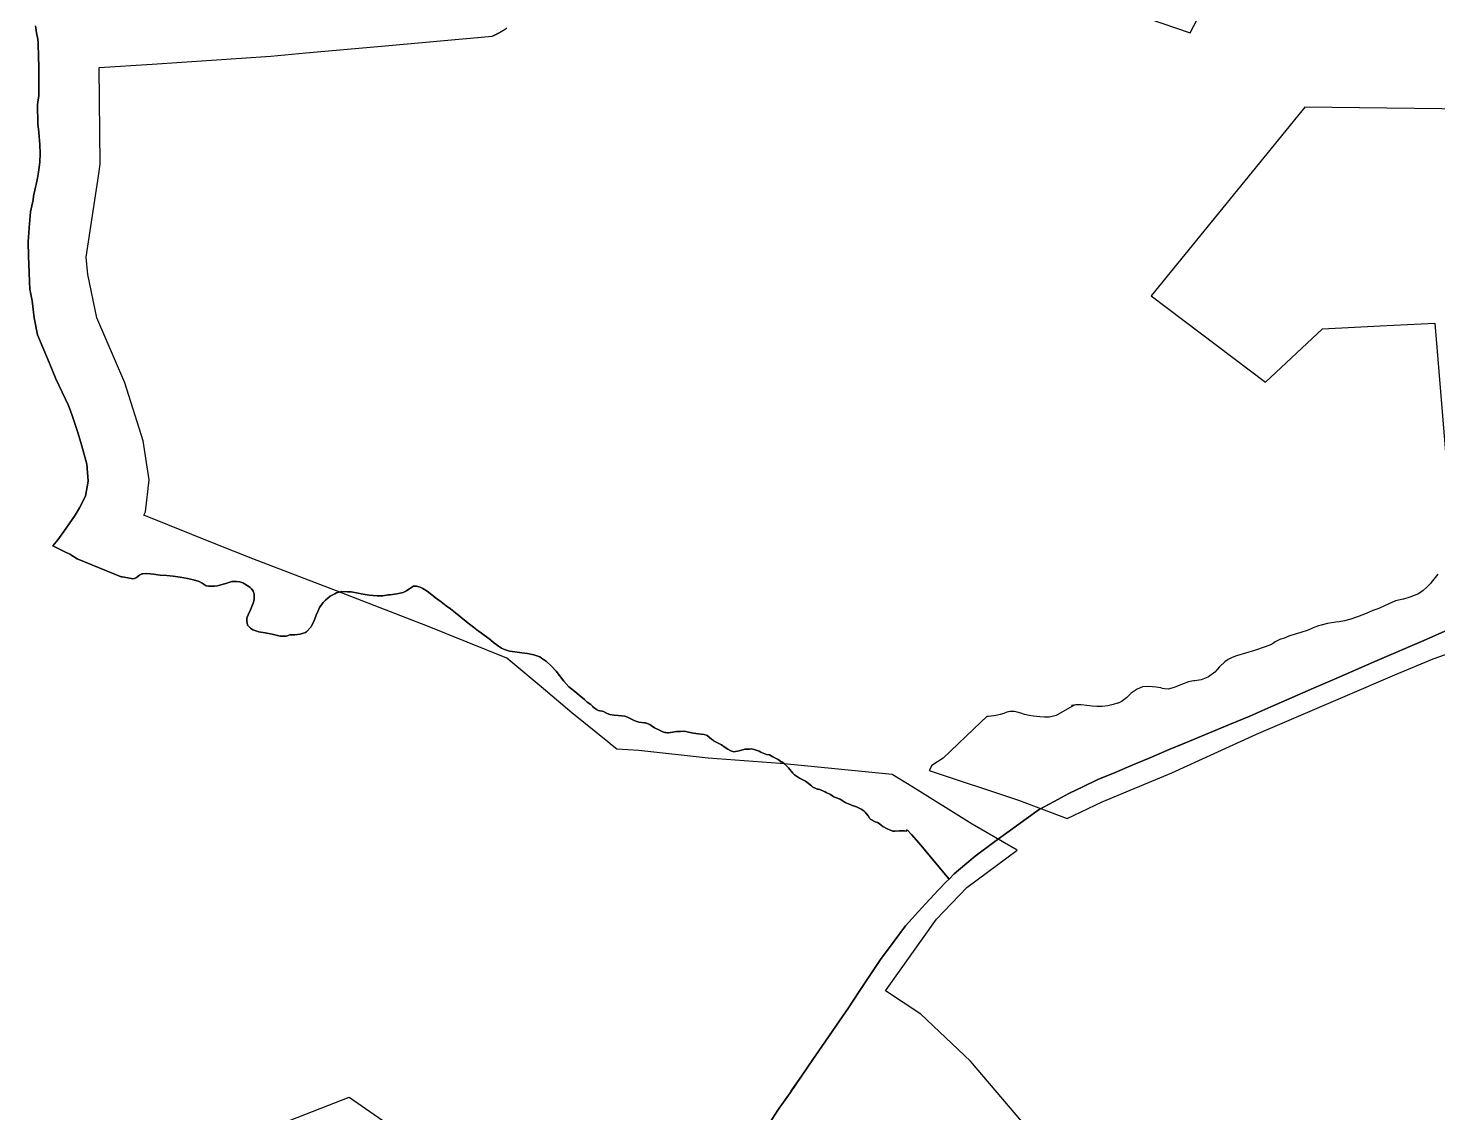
# Model space of a CAD drawing. Header units: inches. Extents: x 11258954 to 11313122, y 3645444 to 3695200.
# Drawn here: x 11284769 to 11287435, y 3671329 to 3673380 of the extents above; entities that cross this region are included whole.
import ezdxf

# ---------------------------------------------------------------- set-up
doc = ezdxf.new("R2010")
doc.units = ezdxf.units.IN
doc.header["$MEASUREMENT"] = 0
for name, color, linetype in [('EnterpriseZone', 103, 'Continuous'), ('VotingPrecinct', 233, 'Continuous'), ('Ward', 133, 'Continuous')]:
    doc.layers.add(name, color=color, linetype=linetype)

msp = doc.modelspace()

# ---------------------------------------------------------------- linework, layer by layer
at = {"layer": 'EnterpriseZone'}
for points in [[(11286548.966, 3673514.676, 0), (11286966.555, 3673371.119, 0), (11287117.366, 3673660.102, 0)], [(11286648, 3671313, 0), (11286551, 3671426.75, 0), (11286457, 3671515.75, 0), (11286390, 3671559.5, 0), (11286487, 3671695.25, 0), (11286544, 3671755, 0), (11286639, 3671825.5, 0), (11286554.144, 3671875.1895, 0), (11286440, 3671946, 0), (11286403, 3671969, 0), (11286205, 3671988.25, 0), (11286193, 3671989.5, 0), (11286191, 3671989.5, 0), (11286055, 3672000, 0), (11285924, 3672014.25, 0), (11285882, 3672016.75, 0), (11285873.5, 3672023.625, 0), (11285865, 3672030.5, 0), (11285797, 3672085.5, 0), (11285738.799, 3672134.4735, 0), (11285689.0185, 3672176.3625, 0), (11285674, 3672189, 0), (11285524, 3672249.5, 0), (11285373, 3672307.75, 0), (11285350, 3672316.75, 0), (11285194, 3672376.75, 0), (11285124.0525, 3672404.6145, 0), (11284987.4545, 3672459.0305, 0), (11284987.5, 3672459.125, 0), (11284990.531, 3672465.4375, 0), (11284997.9375, 3672526.3125, 0), (11284986.656, 3672599.5625, 0), (11284951.8125, 3672709.75, 0), (11284932.3385, 3672754.883, 0), (11284898.875, 3672832.4375, 0), (11284882, 3672914.3125, 0), (11284878.75, 3672947.4375, 0), (11284902.257, 3673104.505, 0), (11284905.0625, 3673123.25, 0), (11284903.4065, 3673305.5625, 0), (11284903.405, 3673305.6815, 0), (11285003.4855, 3673312.4085, 0), (11285228, 3673327.5, 0), (11285293.851, 3673333.4325, 0), (11285437.322, 3673346.3585, 0), (11285646.644, 3673365.2165, 0), (11285647.237, 3673365.4785, 0), (11285647.8295, 3673365.7425, 0), (11285648.4205, 3673366.009, 0), (11285649.011, 3673366.2775, 0), (11285649.6, 3673366.5485, 0), (11285650.1885, 3673366.8215, 0), (11285650.7755, 3673367.097, 0), (11285651.3615, 3673367.3745, 0), (11285651.9465, 3673367.6545, 0), (11285652.5305, 3673367.9365, 0), (11285653.113, 3673368.221, 0), (11285653.695, 3673368.5075, 0), (11285654.2755, 3673368.796, 0), (11285654.8555, 3673369.087, 0), (11285655.4335, 3673369.38, 0), (11285656.011, 3673369.6755, 0), (11285656.587, 3673369.973, 0), (11285657.162, 3673370.2725, 0), (11285657.736, 3673370.5745, 0), (11285658.3085, 3673370.8785, 0), (11285658.8805, 3673371.185, 0), (11285659.451, 3673371.4935, 0), (11285660.02, 3673371.804, 0), (11285660.588, 3673372.117, 0), (11285661.155, 3673372.432, 0), (11285661.7205, 3673372.749, 0), (11285662.285, 3673373.0685, 0), (11285662.848, 3673373.39, 0), (11285663.41, 3673373.7135, 0), (11285663.971, 3673374.039, 0), (11285664.53, 3673374.367, 0), (11285665.0885, 3673374.697, 0), (11285665.6455, 3673375.0295, 0), (11285666.201, 3673375.3635, 0), (11285666.7555, 3673375.7, 0), (11285667.3085, 3673376.038, 0), (11285667.8605, 3673376.379, 0), (11285668.411, 3673376.7215, 0), (11285668.9605, 3673377.0665, 0), (11285669.508, 3673377.413, 0), (11285670.055, 3673377.762, 0), (11285670.6, 3673378.1135, 0), (11285671.1435, 3673378.4665, 0), (11285671.6865, 3673378.8215, 0), (11285672.2275, 3673379.179, 0), (11285672.7675, 3673379.538, 0), (11285673.306, 3673379.8995, 0), (11285673.843, 3673380.263, 0)], [(11287546, 3673226.5, 0), (11287183.4485, 3673230.615, 0), (11286892.6415, 3672874.2305, 0), (11287109, 3672710.5, 0), (11287217, 3672811.75, 0), (11287325.571, 3672817.127, 0), (11287429, 3672822.25, 0), (11287465.9615, 3672380.718, 0)], [(11287435, 3672348, 0), (11287422, 3672332, 0), (11287421, 3672330, 0), (11287414, 3672323.25, 0), (11287407, 3672316.75, 0), (11287398, 3672310.5, 0), (11287382, 3672304.5, 0), (11287370, 3672300.25, 0), (11287369, 3672300.25, 0), (11287355, 3672297, 0), (11287348, 3672294.25, 0), (11287341, 3672291, 0), (11287334, 3672287.75, 0), (11287323, 3672283, 0), (11287312, 3672278.75, 0), (11287299, 3672273.5, 0), (11287283, 3672267.25, 0), (11287279, 3672265.5, 0), (11287270, 3672262.5, 0), (11287258, 3672259.25, 0), (11287248, 3672257.75, 0), (11287242, 3672257, 0), (11287226, 3672254.5, 0), (11287214, 3672251.5, 0), (11287209, 3672250, 0), (11287202, 3672247.25, 0), (11287199, 3672246.25, 0), (11287195, 3672244.5, 0), (11287188, 3672241.25, 0), (11287176, 3672237.5, 0), (11287165, 3672234.5, 0), (11287155, 3672231.25, 0), (11287150, 3672229.25, 0), (11287146, 3672227, 0), (11287144, 3672226.5, 0), (11287136, 3672224.25, 0), (11287127, 3672219.75, 0), (11287122, 3672216.25, 0), (11287120, 3672215, 0), (11287108, 3672210.25, 0), (11287088, 3672203.5, 0), (11287071, 3672198.5, 0), (11287054, 3672193, 0), (11287046, 3672190, 0), (11287038, 3672186.25, 0), (11287032, 3672182, 0), (11287022, 3672172.75, 0), (11287013, 3672162.5, 0), (11287001, 3672153.5, 0), (11287000, 3672153, 0), (11286987, 3672147.75, 0), (11286975, 3672146, 0), (11286973, 3672145.75, 0), (11286963, 3672144, 0), (11286950, 3672139, 0), (11286936, 3672133.25, 0), (11286925, 3672130.25, 0), (11286918, 3672131, 0), (11286914, 3672131.75, 0), (11286911, 3672132.5, 0), (11286902, 3672134, 0), (11286888, 3672135.5, 0), (11286876, 3672134.5, 0), (11286866, 3672130.25, 0), (11286855, 3672122.5, 0), (11286846, 3672113.75, 0), (11286836, 3672106.5, 0), (11286830, 3672104, 0), (11286829, 3672103.5, 0), (11286821, 3672101.25, 0), (11286811, 3672099, 0), (11286800, 3672097.5, 0), (11286790, 3672097.5, 0), (11286781, 3672098.25, 0), (11286771, 3672099.5, 0), (11286760, 3672100.5, 0), (11286750, 3672100.75, 0), (11286742, 3672099.5, 0), (11286747, 3672100.25, 0), (11286713, 3672080.75, 0), (11286708, 3672079, 0), (11286700, 3672077, 0), (11286691, 3672077, 0), (11286682, 3672077.75, 0), (11286676, 3672078.25, 0), (11286670, 3672079, 0), (11286662, 3672080.25, 0), (11286653, 3672082.5, 0), (11286646, 3672085, 0), (11286639, 3672087, 0), (11286634, 3672087.75, 0), (11286630, 3672088, 0), (11286626, 3672088, 0), (11286620, 3672086.5, 0), (11286614, 3672084.5, 0), (11286607, 3672082.25, 0), (11286602, 3672081.25, 0), (11286595, 3672079.75, 0), (11286585, 3672078.75, 0), (11286582, 3672078.75, 0), (11286570.269, 3672067.6195, 0), (11286499, 3672000, 0), (11286477.955, 3671985.7665, 0), (11286473, 3671976.5, 0), (11286642, 3671920.25, 0), (11286734, 3671885.5, 0), (11286800.25, 3671917.4375, 0), (11286931.625, 3671971.9375, 0), (11287092.125, 3672045.0625, 0), (11287259.803, 3672117.1195, 0), (11287353.5085, 3672157.485, 0), (11287426, 3672187.5, 0), (11287485, 3672208.5, 0)], [(11285084.166, 3671244.876, 0), (11285376.1175, 3671358.4095, 0), (11285692.0805, 3671139.5815, 0)]]:
    msp.add_polyline3d(points, dxfattribs=at)
at = {"layer": 'VotingPrecinct'}
for points in [[(11284782.7, 3673384.625, 0), (11284784.9, 3673371.1, 0), (11284786.85, 3673359.65, 0), (11284788.025, 3673352.175, 0), (11284788.5, 3673324.45, 0), (11284789.025, 3673308.975, 0), (11284789.25, 3673295.85, 0), (11284789.125, 3673282.05, 0), (11284788.9915, 3673253.1015, 0), (11284786.7, 3673235.7555, 0), (11284787.325, 3673199, 0), (11284788.825, 3673183.7, 0), (11284791.075, 3673159.8, 0), (11284791.775, 3673143.275, 0), (11284791.05, 3673126.875, 0), (11284788.55, 3673108.1, 0), (11284786.275, 3673096.625, 0), (11284784.121, 3673084.322, 0), (11284782.875, 3673079.25, 0), (11284779.25, 3673062.625, 0), (11284778.35, 3673055.675, 0), (11284773.225, 3673033.15, 0), (11284770.675, 3673002.375, 0), (11284768.912, 3672976.409, 0), (11284769.35, 3672949.2, 0), (11284770.8, 3672918.2, 0), (11284771.45, 3672900.625, 0), (11284772.15, 3672886.375, 0), (11284776.2, 3672864.375, 0), (11284779.918, 3672832.735, 0), (11284786.6, 3672800.4, 0), (11284808.5, 3672747.725, 0), (11284821.45, 3672716.775, 0), (11284845.325, 3672666.925, 0), (11284852.025, 3672647.75, 0), (11284862.15, 3672617.65, 0), (11284868.4, 3672596.95, 0), (11284874.2, 3672576.525, 0), (11284879.925, 3672555.45, 0), (11284882.525, 3672523.35, 0), (11284877, 3672495.45, 0), (11284866.1055, 3672473.3695, 0), (11284858.0105, 3672459.1105, 0), (11284836.6035, 3672428.562, 0), (11284825.207, 3672412.7955, 0), (11284815.354, 3672401.2315, 0), (11284838.228, 3672389.891, 0), (11284847.365, 3672385.361, 0), (11284861.692, 3672376.759, 0), (11284944.897, 3672342.853, 0), (11284946.869, 3672342.491, 0), (11284957.3565, 3672340.771, 0), (11284966.675, 3672338.875, 0), (11284969.65, 3672339.225, 0), (11284973.975, 3672341.1, 0), (11284979.425, 3672345.925, 0), (11284984.025, 3672348.075, 0), (11284985.6, 3672348.525, 0), (11284993.075, 3672348.9, 0), (11285000, 3672348.425, 0), (11285005.725, 3672347.975, 0), (11285018.475, 3672346.025, 0), (11285030.875, 3672345.175, 0), (11285043.225, 3672343.8, 0), (11285056.5, 3672342.075, 0), (11285070.225, 3672339.725, 0), (11285081.75, 3672336.85, 0), (11285092, 3672333.725, 0), (11285097.8, 3672330.625, 0), (11285103.5, 3672326.625, 0), (11285105.525, 3672325.725, 0), (11285110.05, 3672324.8, 0), (11285121.325, 3672324.825, 0), (11285126.7, 3672325.4, 0), (11285137.675, 3672328.7, 0), (11285142.525, 3672330.025, 0), (11285153.875, 3672333.7, 0), (11285162.65, 3672334.025, 0), (11285169.3, 3672333, 0), (11285174.75, 3672331.1, 0), (11285185.875, 3672324.3, 0), (11285189, 3672322.475, 0), (11285191.325, 3672320.075, 0), (11285194.35, 3672315.5, 0), (11285196.275, 3672310.4, 0), (11285196.2, 3672299.325, 0), (11285194.425, 3672292.975, 0), (11285189.275, 3672280.375, 0), (11285184.925, 3672270.975, 0), (11285182.525, 3672264.275, 0), (11285182.5, 3672259.25, 0), (11285183.725, 3672251.475, 0), (11285189.05, 3672245.35, 0), (11285193.625, 3672242.4, 0), (11285205.125, 3672238.775, 0), (11285217.3, 3672236.55, 0), (11285230.475, 3672234.025, 0), (11285242.725, 3672231.2, 0), (11285245.65, 3672230.675, 0), (11285257.7, 3672230.6, 0), (11285263.6, 3672232.975, 0), (11285273.375, 3672233.2, 0), (11285283.05, 3672234.05, 0), (11285293.4, 3672237.525, 0), (11285295.15, 3672238.725, 0), (11285303.725, 3672247.6, 0), (11285304.875, 3672250.175, 0), (11285309, 3672258.425, 0), (11285313.625, 3672270.3, 0), (11285317.475, 3672278.5, 0), (11285319.775, 3672284.45, 0), (11285324.95, 3672291.85, 0), (11285326.775, 3672294.4, 0), (11285331.225, 3672298.4, 0), (11285340.1, 3672305.825, 0), (11285349.1, 3672310.8, 0), (11285352.075, 3672312.1, 0), (11285362.125, 3672315, 0), (11285372.55, 3672314.45, 0), (11285379.675, 3672314.475, 0), (11285393.225, 3672312, 0), (11285398.75, 3672310.8, 0), (11285413.625, 3672308.275, 0), (11285429.15, 3672306.625, 0), (11285439.675, 3672306.7, 0), (11285449.775, 3672308.375, 0), (11285453.35, 3672308.475, 0), (11285466.275, 3672310.275, 0), (11285477.75, 3672312.9, 0), (11285484.625, 3672315.925, 0), (11285492.25, 3672321.775, 0), (11285497.4, 3672325, 0), (11285503.2, 3672325.175, 0), (11285510.425, 3672322.825, 0), (11285515.4, 3672320.675, 0), (11285523.25, 3672315.775, 0), (11285532.025, 3672308.475, 0), (11285541.3, 3672302, 0), (11285550.075, 3672295.55, 0), (11285559.325, 3672288.075, 0), (11285567.83, 3672282.1135, 0), (11285576.8, 3672274.6, 0), (11285597.275, 3672258.05, 0), (11285601.15, 3672255.175, 0), (11285610.9, 3672247.5, 0), (11285620.5, 3672240.2, 0), (11285623.825, 3672238.2, 0), (11285631.525, 3672232.35, 0), (11285639.85, 3672225.75, 0), (11285644, 3672222.775, 0), (11285648.65, 3672218.7, 0), (11285653.25, 3672215.35, 0), (11285658.05, 3672211.425, 0), (11285663.9, 3672208.05, 0), (11285670, 3672204.95, 0), (11285678.85, 3672202.325, 0), (11285689.175, 3672200.6, 0), (11285702.55, 3672199.15, 0), (11285713.4805, 3672197.781, 0), (11285725.325, 3672195.05, 0), (11285736.25, 3672191.5, 0), (11285739.8, 3672189.05, 0), (11285749.175, 3672182.6, 0), (11285758.5, 3672174, 0), (11285767.325, 3672164.25, 0), (11285773.8, 3672156.175, 0), (11285782.2, 3672145.225, 0), (11285791.375, 3672134.95, 0), (11285802.45, 3672126.025, 0), (11285810.975, 3672118.95, 0), (11285821.025, 3672110.45, 0), (11285826.25, 3672105.625, 0), (11285833.15, 3672101.175, 0), (11285835.9, 3672097.9, 0), (11285836.775, 3672096.7, 0), (11285843.9, 3672091.95, 0), (11285847.325, 3672089.95, 0), (11285850.025, 3672089.275, 0), (11285854.15, 3672088.55, 0), (11285857.175, 3672088, 0), (11285861.3, 3672085.65, 0), (11285863.975, 3672084.05, 0), (11285868.9, 3672082.2, 0), (11285877.275, 3672080.775, 0), (11285884.575, 3672080.45, 0), (11285897.05, 3672078.975, 0), (11285902.425, 3672077.475, 0), (11285910.15, 3672073.35, 0), (11285914.9, 3672071.15, 0), (11285917.9, 3672069.7, 0), (11285924, 3672067.575, 0), (11285934.4, 3672066.7, 0), (11285936.3, 3672066.375, 0), (11285944.325, 3672063.275, 0), (11285947.3, 3672061.375, 0), (11285953.675, 3672056.875, 0), (11285962.75, 3672052.475, 0), (11285965.5355, 3672051.521, 0), (11285967.85, 3672050.3, 0), (11285969.425, 3672049.725, 0), (11285973, 3672048.2, 0), (11285974.775, 3672048.175, 0), (11285977.75, 3672047.675, 0), (11285979.975, 3672047.675, 0), (11285983.6, 3672048.25, 0), (11285994.875, 3672050.025, 0), (11286002.375, 3672050.325, 0), (11286008.3, 3672051.1, 0), (11286012.7, 3672050.125, 0), (11286017.9, 3672048.925, 0), (11286026.9, 3672047.15, 0), (11286035.7, 3672045.775, 0), (11286047.225, 3672044.475, 0), (11286050.025, 3672044, 0), (11286053.225, 3672042.5, 0), (11286061.2, 3672035.4, 0), (11286064.675, 3672033.025, 0), (11286066.15, 3672032.05, 0), (11286076.55, 3672026.825, 0), (11286080.075, 3672024.675, 0), (11286087.275, 3672020.175, 0), (11286091.925, 3672017.075, 0), (11286097.475, 3672013.625, 0), (11286101.5595, 3672012.533, 0), (11286103.6, 3672011.875, 0), (11286113.45, 3672013.35, 0), (11286122.175, 3672016.15, 0), (11286124, 3672016.475, 0), (11286133.175, 3672017.05, 0), (11286136.225, 3672017.575, 0), (11286141.9, 3672016.45, 0), (11286151.425, 3672012.875, 0), (11286154.25, 3672011.1, 0), (11286155.925, 3672010.625, 0), (11286165.075, 3672007, 0), (11286170.825, 3672005.75, 0), (11286177.025, 3672002.35, 0), (11286180.925, 3672000.275, 0), (11286187.25, 3671997.075, 0), (11286192.075, 3671993.75, 0), (11286193.925, 3671992.775, 0), (11286199.1, 3671989.2, 0), (11286206.75, 3671981.4, 0), (11286215.275, 3671971.5, 0), (11286218.05, 3671968.425, 0), (11286227.4, 3671962.225, 0), (11286228.9, 3671961.275, 0), (11286238.9, 3671956.1, 0), (11286241.25, 3671954.5, 0), (11286250.325, 3671947.6, 0), (11286252.65, 3671945.125, 0), (11286257.475, 3671942.8, 0), (11286260.925, 3671941.45, 0), (11286263.15, 3671941.3, 0), (11286265.75, 3671940.6, 0), (11286274.375, 3671936.775, 0), (11286276.1, 3671936.075, 0), (11286277.825, 3671934.975, 0), (11286286.4, 3671930.95, 0), (11286290.725, 3671927.85, 0), (11286292.425, 3671926.85, 0), (11286295.925, 3671925.625, 0), (11286304.75, 3671922, 0), (11286313.975, 3671916.025, 0), (11286324.475, 3671911.425, 0), (11286325.95, 3671910.6, 0), (11286335.575, 3671907.775, 0), (11286344.05, 3671903.2, 0), (11286349.025, 3671900.3, 0), (11286352.05, 3671897.75, 0), (11286357.175, 3671890.6, 0), (11286359.9, 3671886.425, 0), (11286362.325, 3671884.05, 0), (11286370.475, 3671879.35, 0), (11286374.925, 3671877.975, 0), (11286378.4, 3671876.175, 0), (11286382.225, 3671873.275, 0), (11286385.5, 3671870.425, 0), (11286393.225, 3671866.325, 0), (11286404.3, 3671861.7, 0), (11286407.9, 3671861.475, 0), (11286416.85, 3671862.325, 0), (11286423.5585, 3671862.5265, 0), (11286425.975, 3671862.125, 0), (11286429.25, 3671861.6, 0), (11286431.4815, 3671863.9605, 0), (11286439.156, 3671855.483, 0), (11286453.58, 3671839.55, 0), (11286510.485, 3671771.2475, 0), (11286505.0005, 3671765.6255, 0), (11286489.9995, 3671750.2505, 0), (11286458.9995, 3671716.625, 0), (11286427.9995, 3671683, 0), (11286404.4995, 3671651.1255, 0), (11286380.9995, 3671619.2505, 0), (11286360.6665, 3671588.7505, 0), (11286340.3335, 3671558.2505, 0), (11286320.0005, 3671527.7505, 0), (11286297.6675, 3671495.0835, 0), (11286275.334, 3671462.417, 0), (11286253.0005, 3671429.75, 0), (11286231.334, 3671398.4165, 0), (11286209.667, 3671367.083, 0), (11286188.0005, 3671335.7495, 0), (11286169.5005, 3671307.75, 0)], [(11287452.2725, 3672241.5145, 0), (11287408.182, 3672222.51, 0), (11287364.091, 3672203.505, 0), (11287320.0005, 3672184.5005, 0), (11287279.8335, 3672166.9585, 0), (11287239.667, 3672149.417, 0), (11287199.5, 3672131.875, 0), (11287159.3335, 3672114.333, 0), (11287119.1665, 3672096.7915, 0), (11287078.9995, 3672079.2495, 0), (11287041, 3672063.3995, 0), (11287003.0005, 3672047.55, 0), (11286965.0005, 3672031.7, 0), (11286927.001, 3672015.85, 0), (11286889.001, 3672000.0005, 0), (11286856.6675, 3671986.417, 0), (11286824.334, 3671972.8335, 0), (11286792.0005, 3671959.2495, 0), (11286764.5005, 3671946.1255, 0), (11286737, 3671933.001, 0), (11286709.0005, 3671918.0005, 0), (11286681.001, 3671903, 0), (11286656.0005, 3671885, 0), (11286631.0005, 3671867, 0), (11286597.06, 3671841.905, 0), (11286559.9995, 3671814.5005, 0), (11286539.999, 3671797.7505, 0), (11286519.999, 3671781.0005, 0), (11286510.485, 3671771.2475, 0), (11286453.58, 3671839.55, 0), (11286439.156, 3671855.483, 0), (11286431.4815, 3671863.9605, 0), (11286429.25, 3671861.6, 0), (11286425.975, 3671862.125, 0), (11286423.5585, 3671862.5265, 0), (11286416.85, 3671862.325, 0), (11286407.9, 3671861.475, 0), (11286404.3, 3671861.7, 0), (11286393.225, 3671866.325, 0), (11286385.5, 3671870.425, 0), (11286382.225, 3671873.275, 0), (11286378.4, 3671876.175, 0), (11286374.925, 3671877.975, 0), (11286370.475, 3671879.35, 0), (11286362.325, 3671884.05, 0), (11286359.9, 3671886.425, 0), (11286357.175, 3671890.6, 0), (11286352.05, 3671897.75, 0), (11286349.025, 3671900.3, 0), (11286344.05, 3671903.2, 0), (11286335.575, 3671907.775, 0), (11286325.95, 3671910.6, 0), (11286324.475, 3671911.425, 0), (11286313.975, 3671916.025, 0), (11286304.75, 3671922, 0), (11286295.925, 3671925.625, 0), (11286292.425, 3671926.85, 0), (11286290.725, 3671927.85, 0), (11286286.4, 3671930.95, 0), (11286277.825, 3671934.975, 0), (11286276.1, 3671936.075, 0), (11286274.375, 3671936.775, 0), (11286265.75, 3671940.6, 0), (11286263.15, 3671941.3, 0), (11286260.925, 3671941.45, 0), (11286257.475, 3671942.8, 0), (11286252.65, 3671945.125, 0), (11286250.325, 3671947.6, 0), (11286241.25, 3671954.5, 0), (11286238.9, 3671956.1, 0), (11286228.9, 3671961.275, 0), (11286227.4, 3671962.225, 0), (11286218.05, 3671968.425, 0), (11286215.275, 3671971.5, 0), (11286206.75, 3671981.4, 0), (11286199.1, 3671989.2, 0), (11286193.925, 3671992.775, 0), (11286192.075, 3671993.75, 0), (11286187.25, 3671997.075, 0), (11286180.925, 3672000.275, 0), (11286177.025, 3672002.35, 0), (11286170.825, 3672005.75, 0), (11286165.075, 3672007, 0), (11286155.925, 3672010.625, 0), (11286154.25, 3672011.1, 0), (11286151.425, 3672012.875, 0), (11286141.9, 3672016.45, 0), (11286136.225, 3672017.575, 0), (11286133.175, 3672017.05, 0), (11286124, 3672016.475, 0), (11286122.175, 3672016.15, 0), (11286113.45, 3672013.35, 0), (11286103.6, 3672011.875, 0), (11286101.5595, 3672012.533, 0), (11286097.475, 3672013.625, 0), (11286091.925, 3672017.075, 0), (11286087.275, 3672020.175, 0), (11286080.075, 3672024.675, 0), (11286076.55, 3672026.825, 0), (11286066.15, 3672032.05, 0), (11286064.675, 3672033.025, 0), (11286061.2, 3672035.4, 0), (11286053.225, 3672042.5, 0), (11286050.025, 3672044, 0), (11286047.225, 3672044.475, 0), (11286035.7, 3672045.775, 0), (11286026.9, 3672047.15, 0), (11286017.9, 3672048.925, 0), (11286012.7, 3672050.125, 0), (11286008.3, 3672051.1, 0), (11286002.375, 3672050.325, 0), (11285994.875, 3672050.025, 0), (11285983.6, 3672048.25, 0), (11285979.975, 3672047.675, 0), (11285977.75, 3672047.675, 0), (11285974.775, 3672048.175, 0), (11285973, 3672048.2, 0), (11285969.425, 3672049.725, 0), (11285967.85, 3672050.3, 0), (11285965.5355, 3672051.521, 0), (11285962.75, 3672052.475, 0), (11285953.675, 3672056.875, 0), (11285947.3, 3672061.375, 0), (11285944.325, 3672063.275, 0), (11285936.3, 3672066.375, 0), (11285934.4, 3672066.7, 0), (11285924, 3672067.575, 0), (11285917.9, 3672069.7, 0), (11285914.9, 3672071.15, 0), (11285910.15, 3672073.35, 0), (11285902.425, 3672077.475, 0), (11285897.05, 3672078.975, 0), (11285884.575, 3672080.45, 0), (11285877.275, 3672080.775, 0), (11285868.9, 3672082.2, 0), (11285863.975, 3672084.05, 0), (11285861.3, 3672085.65, 0), (11285857.175, 3672088, 0), (11285854.15, 3672088.55, 0), (11285850.025, 3672089.275, 0), (11285847.325, 3672089.95, 0), (11285843.9, 3672091.95, 0), (11285836.775, 3672096.7, 0), (11285835.9, 3672097.9, 0), (11285833.15, 3672101.175, 0), (11285826.25, 3672105.625, 0), (11285821.025, 3672110.45, 0), (11285810.975, 3672118.95, 0), (11285802.45, 3672126.025, 0), (11285791.375, 3672134.95, 0), (11285782.2, 3672145.225, 0), (11285773.8, 3672156.175, 0), (11285767.325, 3672164.25, 0), (11285758.5, 3672174, 0), (11285749.175, 3672182.6, 0), (11285739.8, 3672189.05, 0), (11285736.25, 3672191.5, 0), (11285725.325, 3672195.05, 0), (11285713.4805, 3672197.781, 0), (11285702.55, 3672199.15, 0), (11285689.175, 3672200.6, 0), (11285678.85, 3672202.325, 0), (11285670, 3672204.95, 0), (11285663.9, 3672208.05, 0), (11285658.05, 3672211.425, 0), (11285653.25, 3672215.35, 0), (11285648.65, 3672218.7, 0), (11285644, 3672222.775, 0), (11285639.85, 3672225.75, 0), (11285631.525, 3672232.35, 0), (11285623.825, 3672238.2, 0), (11285620.5, 3672240.2, 0), (11285610.9, 3672247.5, 0), (11285601.15, 3672255.175, 0), (11285597.275, 3672258.05, 0), (11285576.8, 3672274.6, 0), (11285567.83, 3672282.1135, 0), (11285559.325, 3672288.075, 0), (11285550.075, 3672295.55, 0), (11285541.3, 3672302, 0), (11285532.025, 3672308.475, 0), (11285523.25, 3672315.775, 0), (11285515.4, 3672320.675, 0), (11285510.425, 3672322.825, 0), (11285503.2, 3672325.175, 0), (11285497.4, 3672325, 0), (11285492.25, 3672321.775, 0), (11285484.625, 3672315.925, 0), (11285477.75, 3672312.9, 0), (11285466.275, 3672310.275, 0), (11285453.35, 3672308.475, 0), (11285449.775, 3672308.375, 0), (11285439.675, 3672306.7, 0), (11285429.15, 3672306.625, 0), (11285413.625, 3672308.275, 0), (11285398.75, 3672310.8, 0), (11285393.225, 3672312, 0), (11285379.675, 3672314.475, 0), (11285372.55, 3672314.45, 0), (11285362.125, 3672315, 0), (11285352.075, 3672312.1, 0), (11285349.1, 3672310.8, 0), (11285340.1, 3672305.825, 0), (11285331.225, 3672298.4, 0), (11285326.775, 3672294.4, 0), (11285324.95, 3672291.85, 0), (11285319.775, 3672284.45, 0), (11285317.475, 3672278.5, 0), (11285313.625, 3672270.3, 0), (11285309, 3672258.425, 0), (11285304.875, 3672250.175, 0), (11285303.725, 3672247.6, 0), (11285295.15, 3672238.725, 0), (11285293.4, 3672237.525, 0), (11285283.05, 3672234.05, 0), (11285273.375, 3672233.2, 0), (11285263.6, 3672232.975, 0), (11285257.7, 3672230.6, 0), (11285245.65, 3672230.675, 0), (11285242.725, 3672231.2, 0), (11285230.475, 3672234.025, 0), (11285217.3, 3672236.55, 0), (11285205.125, 3672238.775, 0), (11285193.625, 3672242.4, 0), (11285189.05, 3672245.35, 0), (11285183.725, 3672251.475, 0), (11285182.5, 3672259.25, 0), (11285182.525, 3672264.275, 0), (11285184.925, 3672270.975, 0), (11285189.275, 3672280.375, 0), (11285194.425, 3672292.975, 0), (11285196.2, 3672299.325, 0), (11285196.275, 3672310.4, 0), (11285194.35, 3672315.5, 0), (11285191.325, 3672320.075, 0), (11285189, 3672322.475, 0), (11285185.875, 3672324.3, 0), (11285174.75, 3672331.1, 0), (11285169.3, 3672333, 0), (11285162.65, 3672334.025, 0), (11285153.875, 3672333.7, 0), (11285142.525, 3672330.025, 0), (11285137.675, 3672328.7, 0), (11285126.7, 3672325.4, 0), (11285121.325, 3672324.825, 0), (11285110.05, 3672324.8, 0), (11285105.525, 3672325.725, 0), (11285103.5, 3672326.625, 0), (11285097.8, 3672330.625, 0), (11285092, 3672333.725, 0), (11285081.75, 3672336.85, 0), (11285070.225, 3672339.725, 0), (11285056.5, 3672342.075, 0), (11285043.225, 3672343.8, 0), (11285030.875, 3672345.175, 0), (11285018.475, 3672346.025, 0), (11285005.725, 3672347.975, 0), (11285000, 3672348.425, 0), (11284993.075, 3672348.9, 0), (11284985.6, 3672348.525, 0), (11284984.025, 3672348.075, 0), (11284979.425, 3672345.925, 0), (11284973.975, 3672341.1, 0), (11284969.65, 3672339.225, 0), (11284966.675, 3672338.875, 0), (11284957.3565, 3672340.771, 0), (11284946.869, 3672342.491, 0), (11284944.897, 3672342.853, 0), (11284861.692, 3672376.759, 0), (11284847.365, 3672385.361, 0), (11284838.228, 3672389.891, 0), (11284815.354, 3672401.2315, 0), (11284825.207, 3672412.7955, 0), (11284836.6035, 3672428.562, 0), (11284858.0105, 3672459.1105, 0), (11284866.1055, 3672473.3695, 0), (11284877, 3672495.45, 0), (11284882.525, 3672523.35, 0), (11284879.925, 3672555.45, 0), (11284874.2, 3672576.525, 0), (11284868.4, 3672596.95, 0), (11284862.15, 3672617.65, 0), (11284852.025, 3672647.75, 0), (11284845.325, 3672666.925, 0), (11284821.45, 3672716.775, 0), (11284808.5, 3672747.725, 0), (11284786.6, 3672800.4, 0), (11284779.918, 3672832.735, 0), (11284776.2, 3672864.375, 0), (11284772.15, 3672886.375, 0), (11284771.45, 3672900.625, 0), (11284770.8, 3672918.2, 0), (11284769.35, 3672949.2, 0), (11284768.912, 3672976.409, 0), (11284770.675, 3673002.375, 0), (11284773.225, 3673033.15, 0), (11284778.35, 3673055.675, 0), (11284779.25, 3673062.625, 0), (11284782.875, 3673079.25, 0), (11284784.121, 3673084.322, 0), (11284786.275, 3673096.625, 0), (11284788.55, 3673108.1, 0), (11284791.05, 3673126.875, 0), (11284791.775, 3673143.275, 0), (11284791.075, 3673159.8, 0), (11284788.825, 3673183.7, 0), (11284787.325, 3673199, 0), (11284786.7, 3673235.7555, 0), (11284788.9915, 3673253.1015, 0), (11284789.125, 3673282.05, 0), (11284789.25, 3673295.85, 0), (11284789.025, 3673308.975, 0), (11284788.5, 3673324.45, 0), (11284788.025, 3673352.175, 0), (11284786.85, 3673359.65, 0), (11284784.9, 3673371.1, 0), (11284782.7, 3673384.625, 0)], [(11286169.5005, 3671307.75, 0), (11286188.0005, 3671335.7495, 0), (11286209.667, 3671367.083, 0), (11286231.334, 3671398.4165, 0), (11286253.0005, 3671429.75, 0), (11286275.334, 3671462.417, 0), (11286297.6675, 3671495.0835, 0), (11286320.0005, 3671527.7505, 0), (11286340.3335, 3671558.2505, 0), (11286360.6665, 3671588.7505, 0), (11286380.9995, 3671619.2505, 0), (11286404.4995, 3671651.1255, 0), (11286427.9995, 3671683, 0), (11286458.9995, 3671716.625, 0), (11286489.9995, 3671750.2505, 0), (11286505.0005, 3671765.6255, 0), (11286510.485, 3671771.2475, 0), (11286519.999, 3671781.0005, 0), (11286539.999, 3671797.7505, 0), (11286559.9995, 3671814.5005, 0), (11286597.06, 3671841.905, 0), (11286631.0005, 3671867, 0), (11286656.0005, 3671885, 0), (11286681.001, 3671903, 0), (11286709.0005, 3671918.0005, 0), (11286737, 3671933.001, 0), (11286764.5005, 3671946.1255, 0), (11286792.0005, 3671959.2495, 0), (11286824.334, 3671972.8335, 0), (11286856.6675, 3671986.417, 0), (11286889.001, 3672000.0005, 0), (11286927.001, 3672015.85, 0), (11286965.0005, 3672031.7, 0), (11287003.0005, 3672047.55, 0), (11287041, 3672063.3995, 0), (11287078.9995, 3672079.2495, 0), (11287119.1665, 3672096.7915, 0), (11287159.3335, 3672114.333, 0), (11287199.5, 3672131.875, 0), (11287239.667, 3672149.417, 0), (11287279.8335, 3672166.9585, 0), (11287320.0005, 3672184.5005, 0), (11287364.091, 3672203.505, 0), (11287408.182, 3672222.51, 0), (11287452.2725, 3672241.5145, 0)]]:
    msp.add_polyline3d(points, dxfattribs=at)
at = {"layer": 'Ward'}
for points in [[(11287452.2725, 3672241.5145, 0), (11287408.182, 3672222.51, 0), (11287364.091, 3672203.505, 0), (11287320.0005, 3672184.5005, 0), (11287279.8335, 3672166.9585, 0), (11287239.667, 3672149.417, 0), (11287199.5, 3672131.875, 0), (11287159.3335, 3672114.333, 0), (11287119.1665, 3672096.7915, 0), (11287078.9995, 3672079.2495, 0), (11287041, 3672063.3995, 0), (11287003.0005, 3672047.55, 0), (11286965.0005, 3672031.7, 0), (11286942.225, 3672022.2005, 0), (11286927.001, 3672015.85, 0), (11286889.001, 3672000.0005, 0), (11286856.6675, 3671986.417, 0), (11286824.334, 3671972.8335, 0), (11286792.0005, 3671959.2495, 0), (11286764.5005, 3671946.1255, 0), (11286737, 3671933.001, 0), (11286709.0005, 3671918.0005, 0), (11286681.001, 3671903, 0), (11286656.0005, 3671885, 0), (11286631.0005, 3671867, 0), (11286597.06, 3671841.905, 0), (11286559.9995, 3671814.5005, 0), (11286539.999, 3671797.7505, 0), (11286519.999, 3671781.0005, 0), (11286510.485, 3671771.2475, 0), (11286453.58, 3671839.55, 0), (11286439.156, 3671855.483, 0), (11286431.4815, 3671863.9605, 0), (11286429.25, 3671861.6, 0), (11286425.975, 3671862.125, 0), (11286423.5585, 3671862.5265, 0), (11286416.85, 3671862.325, 0), (11286407.9, 3671861.475, 0), (11286404.3, 3671861.7, 0), (11286393.225, 3671866.325, 0), (11286385.5, 3671870.425, 0), (11286382.225, 3671873.275, 0), (11286378.4, 3671876.175, 0), (11286374.925, 3671877.975, 0), (11286370.475, 3671879.35, 0), (11286362.325, 3671884.05, 0), (11286359.9, 3671886.425, 0), (11286357.175, 3671890.6, 0), (11286352.05, 3671897.75, 0), (11286349.025, 3671900.3, 0), (11286344.05, 3671903.2, 0), (11286335.575, 3671907.775, 0), (11286325.95, 3671910.6, 0), (11286324.475, 3671911.425, 0), (11286313.975, 3671916.025, 0), (11286304.75, 3671922, 0), (11286295.925, 3671925.625, 0), (11286292.425, 3671926.85, 0), (11286290.725, 3671927.85, 0), (11286286.4, 3671930.95, 0), (11286277.825, 3671934.975, 0), (11286276.1, 3671936.075, 0), (11286274.375, 3671936.775, 0), (11286265.75, 3671940.6, 0), (11286263.15, 3671941.3, 0), (11286260.925, 3671941.45, 0), (11286257.475, 3671942.8, 0), (11286252.65, 3671945.125, 0), (11286250.325, 3671947.6, 0), (11286241.25, 3671954.5, 0), (11286238.9, 3671956.1, 0), (11286228.9, 3671961.275, 0), (11286227.4, 3671962.225, 0), (11286218.05, 3671968.425, 0), (11286215.275, 3671971.5, 0), (11286206.75, 3671981.4, 0), (11286199.1, 3671989.2, 0), (11286193.925, 3671992.775, 0), (11286192.075, 3671993.75, 0), (11286187.25, 3671997.075, 0), (11286180.925, 3672000.275, 0), (11286177.025, 3672002.35, 0), (11286170.825, 3672005.75, 0), (11286165.075, 3672007, 0), (11286155.925, 3672010.625, 0), (11286154.25, 3672011.1, 0), (11286151.425, 3672012.875, 0), (11286141.9, 3672016.45, 0), (11286136.225, 3672017.575, 0), (11286133.175, 3672017.05, 0), (11286124, 3672016.475, 0), (11286122.175, 3672016.15, 0), (11286113.45, 3672013.35, 0), (11286103.6, 3672011.875, 0), (11286101.5595, 3672012.533, 0), (11286097.475, 3672013.625, 0), (11286091.925, 3672017.075, 0), (11286087.275, 3672020.175, 0), (11286080.075, 3672024.675, 0), (11286076.55, 3672026.825, 0), (11286066.15, 3672032.05, 0), (11286064.675, 3672033.025, 0), (11286061.2, 3672035.4, 0), (11286053.225, 3672042.5, 0), (11286050.025, 3672044, 0), (11286047.225, 3672044.475, 0), (11286035.7, 3672045.775, 0), (11286026.9, 3672047.15, 0), (11286017.9, 3672048.925, 0), (11286012.7, 3672050.125, 0), (11286008.3, 3672051.1, 0), (11286002.375, 3672050.325, 0), (11285994.875, 3672050.025, 0), (11285983.6, 3672048.25, 0), (11285979.975, 3672047.675, 0), (11285977.75, 3672047.675, 0), (11285974.775, 3672048.175, 0), (11285973, 3672048.2, 0), (11285969.425, 3672049.725, 0), (11285967.85, 3672050.3, 0), (11285965.5355, 3672051.521, 0), (11285962.75, 3672052.475, 0), (11285953.675, 3672056.875, 0), (11285947.3, 3672061.375, 0), (11285944.325, 3672063.275, 0), (11285936.3, 3672066.375, 0), (11285934.4, 3672066.7, 0), (11285924, 3672067.575, 0), (11285917.9, 3672069.7, 0), (11285914.9, 3672071.15, 0), (11285910.15, 3672073.35, 0), (11285902.425, 3672077.475, 0), (11285897.05, 3672078.975, 0), (11285884.575, 3672080.45, 0), (11285877.275, 3672080.775, 0), (11285868.9, 3672082.2, 0), (11285863.975, 3672084.05, 0), (11285861.3, 3672085.65, 0), (11285857.175, 3672088, 0), (11285854.15, 3672088.55, 0), (11285850.025, 3672089.275, 0), (11285847.325, 3672089.95, 0), (11285843.9, 3672091.95, 0), (11285836.775, 3672096.7, 0), (11285835.9, 3672097.9, 0), (11285833.15, 3672101.175, 0), (11285826.25, 3672105.625, 0), (11285821.025, 3672110.45, 0), (11285810.975, 3672118.95, 0), (11285802.45, 3672126.025, 0), (11285791.375, 3672134.95, 0), (11285782.2, 3672145.225, 0), (11285773.8, 3672156.175, 0), (11285767.325, 3672164.25, 0), (11285758.5, 3672174, 0), (11285749.175, 3672182.6, 0), (11285739.8, 3672189.05, 0), (11285736.25, 3672191.5, 0), (11285725.325, 3672195.05, 0), (11285713.4805, 3672197.781, 0), (11285702.55, 3672199.15, 0), (11285689.175, 3672200.6, 0), (11285678.85, 3672202.325, 0), (11285670, 3672204.95, 0), (11285663.9, 3672208.05, 0), (11285658.05, 3672211.425, 0), (11285653.25, 3672215.35, 0), (11285648.65, 3672218.7, 0), (11285644, 3672222.775, 0), (11285639.85, 3672225.75, 0), (11285631.525, 3672232.35, 0), (11285623.825, 3672238.2, 0), (11285620.5, 3672240.2, 0), (11285610.9, 3672247.5, 0), (11285601.15, 3672255.175, 0), (11285597.275, 3672258.05, 0), (11285576.8, 3672274.6, 0), (11285567.83, 3672282.1135, 0), (11285559.325, 3672288.075, 0), (11285550.075, 3672295.55, 0), (11285541.3, 3672302, 0), (11285532.025, 3672308.475, 0), (11285523.25, 3672315.775, 0), (11285515.4, 3672320.675, 0), (11285510.425, 3672322.825, 0), (11285503.2, 3672325.175, 0), (11285497.4, 3672325, 0), (11285492.25, 3672321.775, 0), (11285484.625, 3672315.925, 0), (11285477.75, 3672312.9, 0), (11285466.275, 3672310.275, 0), (11285453.35, 3672308.475, 0), (11285449.775, 3672308.375, 0), (11285439.675, 3672306.7, 0), (11285429.15, 3672306.625, 0), (11285413.625, 3672308.275, 0), (11285398.75, 3672310.8, 0), (11285393.225, 3672312, 0), (11285379.675, 3672314.475, 0), (11285372.55, 3672314.45, 0), (11285362.125, 3672315, 0), (11285352.075, 3672312.1, 0), (11285349.1, 3672310.8, 0), (11285340.1, 3672305.825, 0), (11285331.225, 3672298.4, 0), (11285326.775, 3672294.4, 0), (11285324.95, 3672291.85, 0), (11285319.775, 3672284.45, 0), (11285317.475, 3672278.5, 0), (11285313.625, 3672270.3, 0), (11285309, 3672258.425, 0), (11285304.875, 3672250.175, 0), (11285303.725, 3672247.6, 0), (11285295.15, 3672238.725, 0), (11285293.4, 3672237.525, 0), (11285283.05, 3672234.05, 0), (11285273.375, 3672233.2, 0), (11285263.6, 3672232.975, 0), (11285257.7, 3672230.6, 0), (11285245.65, 3672230.675, 0), (11285242.725, 3672231.2, 0), (11285230.475, 3672234.025, 0), (11285217.3, 3672236.55, 0), (11285205.125, 3672238.775, 0), (11285193.625, 3672242.4, 0), (11285189.05, 3672245.35, 0), (11285183.725, 3672251.475, 0), (11285182.5, 3672259.25, 0), (11285182.525, 3672264.275, 0), (11285184.925, 3672270.975, 0), (11285189.275, 3672280.375, 0), (11285194.425, 3672292.975, 0), (11285196.2, 3672299.325, 0), (11285196.275, 3672310.4, 0), (11285194.35, 3672315.5, 0), (11285191.325, 3672320.075, 0), (11285189, 3672322.475, 0), (11285185.875, 3672324.3, 0), (11285174.75, 3672331.1, 0), (11285169.3, 3672333, 0), (11285162.65, 3672334.025, 0), (11285153.875, 3672333.7, 0), (11285142.525, 3672330.025, 0), (11285137.675, 3672328.7, 0), (11285126.7, 3672325.4, 0), (11285121.325, 3672324.825, 0), (11285110.05, 3672324.8, 0), (11285105.525, 3672325.725, 0), (11285103.5, 3672326.625, 0), (11285097.8, 3672330.625, 0), (11285092, 3672333.725, 0), (11285081.75, 3672336.85, 0), (11285070.225, 3672339.725, 0), (11285056.5, 3672342.075, 0), (11285043.225, 3672343.8, 0), (11285030.875, 3672345.175, 0), (11285018.475, 3672346.025, 0), (11285005.725, 3672347.975, 0), (11285000, 3672348.425, 0), (11284993.075, 3672348.9, 0), (11284985.6, 3672348.525, 0), (11284984.025, 3672348.075, 0), (11284979.425, 3672345.925, 0), (11284973.975, 3672341.1, 0), (11284969.65, 3672339.225, 0), (11284966.675, 3672338.875, 0), (11284957.3565, 3672340.771, 0), (11284946.869, 3672342.491, 0), (11284944.897, 3672342.853, 0), (11284861.692, 3672376.759, 0), (11284847.365, 3672385.361, 0), (11284838.228, 3672389.891, 0), (11284815.354, 3672401.2315, 0), (11284825.207, 3672412.7955, 0), (11284836.6035, 3672428.562, 0), (11284858.0105, 3672459.1105, 0), (11284866.1055, 3672473.3695, 0), (11284877, 3672495.45, 0), (11284882.525, 3672523.35, 0), (11284879.925, 3672555.45, 0), (11284874.2, 3672576.525, 0), (11284868.4, 3672596.95, 0), (11284862.15, 3672617.65, 0), (11284852.025, 3672647.75, 0), (11284845.325, 3672666.925, 0), (11284821.45, 3672716.775, 0), (11284808.5, 3672747.725, 0), (11284786.6, 3672800.4, 0), (11284779.918, 3672832.735, 0), (11284776.2, 3672864.375, 0), (11284772.15, 3672886.375, 0), (11284771.45, 3672900.625, 0), (11284770.8, 3672918.2, 0), (11284769.35, 3672949.2, 0), (11284768.912, 3672976.409, 0), (11284770.675, 3673002.375, 0), (11284773.225, 3673033.15, 0), (11284778.35, 3673055.675, 0), (11284779.25, 3673062.625, 0), (11284782.875, 3673079.25, 0), (11284784.121, 3673084.322, 0), (11284786.275, 3673096.625, 0), (11284788.55, 3673108.1, 0), (11284791.05, 3673126.875, 0), (11284791.775, 3673143.275, 0), (11284791.075, 3673159.8, 0), (11284788.825, 3673183.7, 0), (11284787.325, 3673199, 0), (11284786.7, 3673235.7555, 0), (11284788.9915, 3673253.1015, 0), (11284789.125, 3673282.05, 0), (11284789.25, 3673295.85, 0), (11284789.025, 3673308.975, 0), (11284788.5, 3673324.45, 0), (11284788.025, 3673352.175, 0), (11284786.85, 3673359.65, 0), (11284784.9, 3673371.1, 0), (11284782.7, 3673384.625, 0)], [(11284782.7, 3673384.625, 0), (11284784.9, 3673371.1, 0), (11284786.85, 3673359.65, 0), (11284788.025, 3673352.175, 0), (11284788.5, 3673324.45, 0), (11284789.025, 3673308.975, 0), (11284789.25, 3673295.85, 0), (11284789.125, 3673282.05, 0), (11284788.9915, 3673253.1015, 0), (11284786.7, 3673235.7555, 0), (11284787.325, 3673199, 0), (11284788.825, 3673183.7, 0), (11284791.075, 3673159.8, 0), (11284791.775, 3673143.275, 0), (11284791.05, 3673126.875, 0), (11284788.55, 3673108.1, 0), (11284786.275, 3673096.625, 0), (11284784.121, 3673084.322, 0), (11284782.875, 3673079.25, 0), (11284779.25, 3673062.625, 0), (11284778.35, 3673055.675, 0), (11284773.225, 3673033.15, 0), (11284770.675, 3673002.375, 0), (11284768.912, 3672976.409, 0), (11284769.35, 3672949.2, 0), (11284770.8, 3672918.2, 0), (11284771.45, 3672900.625, 0), (11284772.15, 3672886.375, 0), (11284776.2, 3672864.375, 0), (11284779.918, 3672832.735, 0), (11284786.6, 3672800.4, 0), (11284808.5, 3672747.725, 0), (11284821.45, 3672716.775, 0), (11284845.325, 3672666.925, 0), (11284852.025, 3672647.75, 0), (11284862.15, 3672617.65, 0), (11284868.4, 3672596.95, 0), (11284874.2, 3672576.525, 0), (11284879.925, 3672555.45, 0), (11284882.525, 3672523.35, 0), (11284877, 3672495.45, 0), (11284866.1055, 3672473.3695, 0), (11284858.0105, 3672459.1105, 0), (11284836.6035, 3672428.562, 0), (11284825.207, 3672412.7955, 0), (11284815.354, 3672401.2315, 0), (11284838.228, 3672389.891, 0), (11284847.365, 3672385.361, 0), (11284861.692, 3672376.759, 0), (11284944.897, 3672342.853, 0), (11284946.869, 3672342.491, 0), (11284957.3565, 3672340.771, 0), (11284966.675, 3672338.875, 0), (11284969.65, 3672339.225, 0), (11284973.975, 3672341.1, 0), (11284979.425, 3672345.925, 0), (11284984.025, 3672348.075, 0), (11284985.6, 3672348.525, 0), (11284993.075, 3672348.9, 0), (11285000, 3672348.425, 0), (11285005.725, 3672347.975, 0), (11285018.475, 3672346.025, 0), (11285030.875, 3672345.175, 0), (11285043.225, 3672343.8, 0), (11285056.5, 3672342.075, 0), (11285070.225, 3672339.725, 0), (11285081.75, 3672336.85, 0), (11285092, 3672333.725, 0), (11285097.8, 3672330.625, 0), (11285103.5, 3672326.625, 0), (11285105.525, 3672325.725, 0), (11285110.05, 3672324.8, 0), (11285121.325, 3672324.825, 0), (11285126.7, 3672325.4, 0), (11285137.675, 3672328.7, 0), (11285142.525, 3672330.025, 0), (11285153.875, 3672333.7, 0), (11285162.65, 3672334.025, 0), (11285169.3, 3672333, 0), (11285174.75, 3672331.1, 0), (11285185.875, 3672324.3, 0), (11285189, 3672322.475, 0), (11285191.325, 3672320.075, 0), (11285194.35, 3672315.5, 0), (11285196.275, 3672310.4, 0), (11285196.2, 3672299.325, 0), (11285194.425, 3672292.975, 0), (11285189.275, 3672280.375, 0), (11285184.925, 3672270.975, 0), (11285182.525, 3672264.275, 0), (11285182.5, 3672259.25, 0), (11285183.725, 3672251.475, 0), (11285189.05, 3672245.35, 0), (11285193.625, 3672242.4, 0), (11285205.125, 3672238.775, 0), (11285217.3, 3672236.55, 0), (11285230.475, 3672234.025, 0), (11285242.725, 3672231.2, 0), (11285245.65, 3672230.675, 0), (11285257.7, 3672230.6, 0), (11285263.6, 3672232.975, 0), (11285273.375, 3672233.2, 0), (11285283.05, 3672234.05, 0), (11285293.4, 3672237.525, 0), (11285295.15, 3672238.725, 0), (11285303.725, 3672247.6, 0), (11285304.875, 3672250.175, 0), (11285309, 3672258.425, 0), (11285313.625, 3672270.3, 0), (11285317.475, 3672278.5, 0), (11285319.775, 3672284.45, 0), (11285324.95, 3672291.85, 0), (11285326.775, 3672294.4, 0), (11285331.225, 3672298.4, 0), (11285340.1, 3672305.825, 0), (11285349.1, 3672310.8, 0), (11285352.075, 3672312.1, 0), (11285362.125, 3672315, 0), (11285372.55, 3672314.45, 0), (11285379.675, 3672314.475, 0), (11285393.225, 3672312, 0), (11285398.75, 3672310.8, 0), (11285413.625, 3672308.275, 0), (11285429.15, 3672306.625, 0), (11285439.675, 3672306.7, 0), (11285449.775, 3672308.375, 0), (11285453.35, 3672308.475, 0), (11285466.275, 3672310.275, 0), (11285477.75, 3672312.9, 0), (11285484.625, 3672315.925, 0), (11285492.25, 3672321.775, 0), (11285497.4, 3672325, 0), (11285503.2, 3672325.175, 0), (11285510.425, 3672322.825, 0), (11285515.4, 3672320.675, 0), (11285523.25, 3672315.775, 0), (11285532.025, 3672308.475, 0), (11285541.3, 3672302, 0), (11285550.075, 3672295.55, 0), (11285559.325, 3672288.075, 0), (11285567.83, 3672282.1135, 0), (11285576.8, 3672274.6, 0), (11285597.275, 3672258.05, 0), (11285601.15, 3672255.175, 0), (11285610.9, 3672247.5, 0), (11285620.5, 3672240.2, 0), (11285623.825, 3672238.2, 0), (11285631.525, 3672232.35, 0), (11285639.85, 3672225.75, 0), (11285644, 3672222.775, 0), (11285648.65, 3672218.7, 0), (11285653.25, 3672215.35, 0), (11285658.05, 3672211.425, 0), (11285663.9, 3672208.05, 0), (11285670, 3672204.95, 0), (11285678.85, 3672202.325, 0), (11285689.175, 3672200.6, 0), (11285702.55, 3672199.15, 0), (11285713.4805, 3672197.781, 0), (11285725.325, 3672195.05, 0), (11285736.25, 3672191.5, 0), (11285739.8, 3672189.05, 0), (11285749.175, 3672182.6, 0), (11285758.5, 3672174, 0), (11285767.325, 3672164.25, 0), (11285773.8, 3672156.175, 0), (11285782.2, 3672145.225, 0), (11285791.375, 3672134.95, 0), (11285802.45, 3672126.025, 0), (11285810.975, 3672118.95, 0), (11285821.025, 3672110.45, 0), (11285826.25, 3672105.625, 0), (11285833.15, 3672101.175, 0), (11285835.9, 3672097.9, 0), (11285836.775, 3672096.7, 0), (11285843.9, 3672091.95, 0), (11285847.325, 3672089.95, 0), (11285850.025, 3672089.275, 0), (11285854.15, 3672088.55, 0), (11285857.175, 3672088, 0), (11285861.3, 3672085.65, 0), (11285863.975, 3672084.05, 0), (11285868.9, 3672082.2, 0), (11285877.275, 3672080.775, 0), (11285884.575, 3672080.45, 0), (11285897.05, 3672078.975, 0), (11285902.425, 3672077.475, 0), (11285910.15, 3672073.35, 0), (11285914.9, 3672071.15, 0), (11285917.9, 3672069.7, 0), (11285924, 3672067.575, 0), (11285934.4, 3672066.7, 0), (11285936.3, 3672066.375, 0), (11285944.325, 3672063.275, 0), (11285947.3, 3672061.375, 0), (11285953.675, 3672056.875, 0), (11285962.75, 3672052.475, 0), (11285965.5355, 3672051.521, 0), (11285967.85, 3672050.3, 0), (11285969.425, 3672049.725, 0), (11285973, 3672048.2, 0), (11285974.775, 3672048.175, 0), (11285977.75, 3672047.675, 0), (11285979.975, 3672047.675, 0), (11285983.6, 3672048.25, 0), (11285994.875, 3672050.025, 0), (11286002.375, 3672050.325, 0), (11286008.3, 3672051.1, 0), (11286012.7, 3672050.125, 0), (11286017.9, 3672048.925, 0), (11286026.9, 3672047.15, 0), (11286035.7, 3672045.775, 0), (11286047.225, 3672044.475, 0), (11286050.025, 3672044, 0), (11286053.225, 3672042.5, 0), (11286061.2, 3672035.4, 0), (11286064.675, 3672033.025, 0), (11286066.15, 3672032.05, 0), (11286076.55, 3672026.825, 0), (11286080.075, 3672024.675, 0), (11286087.275, 3672020.175, 0), (11286091.925, 3672017.075, 0), (11286097.475, 3672013.625, 0), (11286101.5595, 3672012.533, 0), (11286103.6, 3672011.875, 0), (11286113.45, 3672013.35, 0), (11286122.175, 3672016.15, 0), (11286124, 3672016.475, 0), (11286133.175, 3672017.05, 0), (11286136.225, 3672017.575, 0), (11286141.9, 3672016.45, 0), (11286151.425, 3672012.875, 0), (11286154.25, 3672011.1, 0), (11286155.925, 3672010.625, 0), (11286165.075, 3672007, 0), (11286170.825, 3672005.75, 0), (11286177.025, 3672002.35, 0), (11286180.925, 3672000.275, 0), (11286187.25, 3671997.075, 0), (11286192.075, 3671993.75, 0), (11286193.925, 3671992.775, 0), (11286199.1, 3671989.2, 0), (11286206.75, 3671981.4, 0), (11286215.275, 3671971.5, 0), (11286218.05, 3671968.425, 0), (11286227.4, 3671962.225, 0), (11286228.9, 3671961.275, 0), (11286238.9, 3671956.1, 0), (11286241.25, 3671954.5, 0), (11286250.325, 3671947.6, 0), (11286252.65, 3671945.125, 0), (11286257.475, 3671942.8, 0), (11286260.925, 3671941.45, 0), (11286263.15, 3671941.3, 0), (11286265.75, 3671940.6, 0), (11286274.375, 3671936.775, 0), (11286276.1, 3671936.075, 0), (11286277.825, 3671934.975, 0), (11286286.4, 3671930.95, 0), (11286290.725, 3671927.85, 0), (11286292.425, 3671926.85, 0), (11286295.925, 3671925.625, 0), (11286304.75, 3671922, 0), (11286313.975, 3671916.025, 0), (11286324.475, 3671911.425, 0), (11286325.95, 3671910.6, 0), (11286335.575, 3671907.775, 0), (11286344.05, 3671903.2, 0), (11286349.025, 3671900.3, 0), (11286352.05, 3671897.75, 0), (11286357.175, 3671890.6, 0), (11286359.9, 3671886.425, 0), (11286362.325, 3671884.05, 0), (11286370.475, 3671879.35, 0), (11286374.925, 3671877.975, 0), (11286378.4, 3671876.175, 0), (11286382.225, 3671873.275, 0), (11286385.5, 3671870.425, 0), (11286393.225, 3671866.325, 0), (11286404.3, 3671861.7, 0), (11286407.9, 3671861.475, 0), (11286416.85, 3671862.325, 0), (11286423.5585, 3671862.5265, 0), (11286425.975, 3671862.125, 0), (11286429.25, 3671861.6, 0), (11286431.4815, 3671863.9605, 0), (11286439.156, 3671855.483, 0), (11286453.58, 3671839.55, 0), (11286510.485, 3671771.2475, 0), (11286505.0005, 3671765.6255, 0), (11286489.9995, 3671750.2505, 0), (11286458.9995, 3671716.625, 0), (11286427.9995, 3671683, 0), (11286404.4995, 3671651.1255, 0), (11286380.9995, 3671619.2505, 0), (11286360.6665, 3671588.7505, 0), (11286340.3335, 3671558.2505, 0), (11286320.0005, 3671527.7505, 0), (11286297.6675, 3671495.0835, 0), (11286275.334, 3671462.417, 0), (11286253.0005, 3671429.75, 0), (11286231.334, 3671398.4165, 0), (11286211.9515, 3671370.3865, 0), (11286209.667, 3671367.083, 0), (11286188.0005, 3671335.7495, 0), (11286169.5005, 3671307.75, 0)], [(11286169.5005, 3671307.75, 0), (11286188.0005, 3671335.7495, 0), (11286209.667, 3671367.083, 0), (11286211.9515, 3671370.3865, 0), (11286231.334, 3671398.4165, 0), (11286253.0005, 3671429.75, 0), (11286275.334, 3671462.417, 0), (11286297.6675, 3671495.0835, 0), (11286320.0005, 3671527.7505, 0), (11286340.3335, 3671558.2505, 0), (11286360.6665, 3671588.7505, 0), (11286380.9995, 3671619.2505, 0), (11286404.4995, 3671651.1255, 0), (11286427.9995, 3671683, 0), (11286458.9995, 3671716.625, 0), (11286489.9995, 3671750.2505, 0), (11286505.0005, 3671765.6255, 0), (11286510.485, 3671771.2475, 0), (11286519.999, 3671781.0005, 0), (11286539.999, 3671797.7505, 0), (11286559.9995, 3671814.5005, 0), (11286597.06, 3671841.905, 0), (11286631.0005, 3671867, 0), (11286656.0005, 3671885, 0), (11286681.001, 3671903, 0), (11286709.0005, 3671918.0005, 0), (11286737, 3671933.001, 0), (11286764.5005, 3671946.1255, 0), (11286792.0005, 3671959.2495, 0), (11286824.334, 3671972.8335, 0), (11286856.6675, 3671986.417, 0), (11286889.001, 3672000.0005, 0), (11286927.001, 3672015.85, 0), (11286942.225, 3672022.2005, 0), (11286965.0005, 3672031.7, 0), (11287003.0005, 3672047.55, 0), (11287041, 3672063.3995, 0), (11287078.9995, 3672079.2495, 0), (11287119.1665, 3672096.7915, 0), (11287159.3335, 3672114.333, 0), (11287199.5, 3672131.875, 0), (11287239.667, 3672149.417, 0), (11287279.8335, 3672166.9585, 0), (11287320.0005, 3672184.5005, 0), (11287364.091, 3672203.505, 0), (11287408.182, 3672222.51, 0), (11287452.2725, 3672241.5145, 0)]]:
    msp.add_polyline3d(points, dxfattribs=at)

doc.saveas('drawing.dxf')
